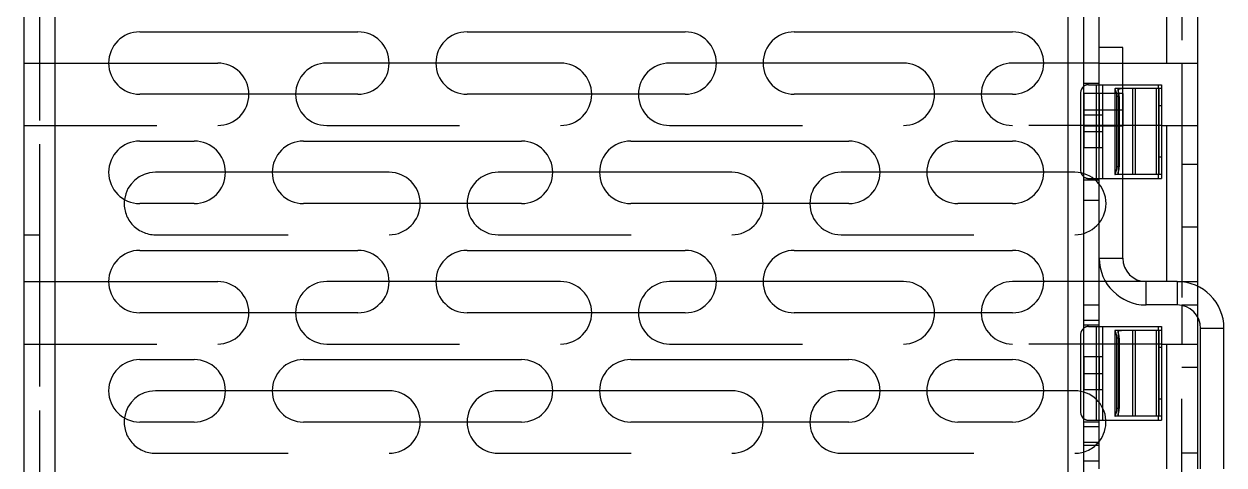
# Model space of a CAD drawing. Header units: millimetres. Extents: x 0 to 8948, y -1340 to 1100.
# Drawn here: x 4561 to 4638, y 608.9 to 637.1 of the extents above; entities that cross this region are included whole.
import ezdxf

# ---------------------------------------------------------------- set-up
doc = ezdxf.new("R2010")
doc.units = ezdxf.units.MM
doc.header["$LTSCALE"] = 85.25
doc.linetypes.add('HIDDEN', pattern=[0.2, 0.1, -0.1])
doc.layers.get('0').update_dxf_attribs({"linetype": 'CONTINUOUS'})
doc.layers.add('02___PRT_ALL_AXES', color=7, linetype='CONTINUOUS')
doc.layers.add('DEFAULT_2', color=8, linetype='HIDDEN')

msp = doc.modelspace()

# ---------------------------------------------------------------- linework, layer by layer
at = {"color": 3, "linetype": 'Continuous'}
for p, q in [((4628.959, 473.114), (4628.959, 728.614)), ((4562.959, 489.614), (4562.959, 698.614)), ((4627.959, 552.369), (4627.959, 698.614)), ((4560.959, 697.614), (4560.959, 490.614)), ((4568.388, 636.614), (4582.388, 636.614)), ((4589.388, 636.614), (4603.388, 636.614)), ((4610.388, 636.614), (4624.388, 636.614)), ((4631.459, 633.224), (4631.459, 635.614)), ((4635.259, 634.614), (4635.259, 630.614)), ((4630.959, 632.957), (4630.959, 627.491)), ((4633.959, 632.974), (4630.977, 632.974)), ((4632.249, 632.974), (4632.249, 627.474)), ((4633.77, 632.974), (4633.77, 627.474)), ((4633.959, 633.224), (4633.959, 627.224)), ((4582.388, 632.614), (4568.388, 632.614)), ((4603.388, 632.614), (4589.388, 632.614)), ((4624.388, 632.614), (4610.388, 632.614)), ((4568.388, 629.614), (4571.888, 629.614)), ((4578.888, 629.614), (4592.888, 629.614)), ((4599.888, 629.614), (4613.888, 629.614)), ((4620.888, 629.614), (4624.388, 629.614)), ((4633.959, 627.474), (4630.977, 627.474)), ((4631.459, 622.114), (4631.459, 627.224)), ((4571.888, 625.614), (4568.388, 625.614)), ((4592.888, 625.614), (4578.888, 625.614)), ((4613.888, 625.614), (4599.888, 625.614)), ((4624.388, 625.614), (4620.888, 625.614)), ((4568.388, 622.614), (4582.388, 622.614)), ((4589.388, 622.614), (4603.388, 622.614)), ((4610.388, 622.614), (4624.388, 622.614)), ((4634.959, 620.614), (4632.959, 620.614)), ((4582.388, 618.614), (4568.388, 618.614)), ((4603.388, 618.614), (4589.388, 618.614)), ((4624.388, 618.614), (4610.388, 618.614)), ((4635.259, 619.055), (4635.259, 616.614)), ((4633.959, 617.734), (4633.959, 611.734)), ((4637.959, 608.614), (4637.959, 617.614)), ((4630.959, 617.467), (4630.959, 612.001)), ((4633.959, 617.484), (4630.977, 617.484)), ((4632.249, 617.484), (4632.249, 611.984)), ((4633.77, 617.484), (4633.77, 611.984)), ((4568.388, 615.614), (4571.888, 615.614)), ((4578.888, 615.614), (4592.888, 615.614)), ((4599.888, 615.614), (4613.888, 615.614)), ((4620.888, 615.614), (4624.388, 615.614)), ((4571.888, 611.614), (4568.388, 611.614)), ((4592.888, 611.614), (4578.888, 611.614)), ((4613.888, 611.614), (4599.888, 611.614)), ((4624.388, 611.614), (4620.888, 611.614)), ((4633.959, 611.984), (4630.977, 611.984))]:
    msp.add_line(p, q, dxfattribs=at)
at = {"color": 7, "linetype": 'Continuous'}
for p, q in [((4629.959, 608.614), (4629.959, 702.614)), ((4636.259, 686.614), (4636.259, 620.284)), ((4634.259, 644.614), (4634.259, 634.614)), ((4631.459, 635.614), (4629.959, 635.614)), ((4566.397, 634.614), (4573.388, 634.614)), ((4584.38, 634.614), (4580.388, 634.614)), ((4595.388, 634.614), (4587.397, 634.614)), ((4605.38, 634.614), (4602.388, 634.614)), ((4617.388, 634.614), (4608.397, 634.614)), ((4626.38, 634.614), (4624.388, 634.614)), ((4629.959, 634.614), (4636.259, 634.614)), ((4629.959, 633.224), (4633.959, 633.224)), ((4630.159, 633.224), (4630.159, 627.224)), ((4633.759, 632.974), (4633.759, 633.224)), ((4628.759, 632.724), (4628.759, 627.724)), ((4633.959, 630.614), (4636.259, 630.614)), ((4634.259, 630.614), (4634.259, 620.614)), ((4573.88, 627.614), (4569.388, 627.614)), ((4584.388, 627.614), (4576.897, 627.614)), ((4594.88, 627.614), (4591.388, 627.614)), ((4606.388, 627.614), (4597.897, 627.614)), ((4615.88, 627.614), (4613.388, 627.614)), ((4626.38, 627.614), (4618.897, 627.614)), ((4629.959, 627.224), (4633.959, 627.224)), ((4633.759, 627.224), (4633.759, 627.474)), ((4629.959, 622.114), (4631.459, 622.114)), ((4566.397, 620.614), (4573.388, 620.614)), ((4584.38, 620.614), (4580.388, 620.614)), ((4595.388, 620.614), (4587.397, 620.614)), ((4605.38, 620.614), (4602.388, 620.614)), ((4617.388, 620.614), (4608.397, 620.614)), ((4626.38, 620.614), (4624.388, 620.614)), ((4630.423, 620.614), (4629.959, 620.614)), ((4632.959, 619.114), (4632.959, 620.614)), ((4634.959, 620.614), (4634.959, 619.114)), ((4635.369, 620.614), (4636.259, 620.614)), ((4634.959, 619.114), (4632.959, 619.114)), ((4636.259, 618.317), (4636.259, 608.614)), ((4629.959, 617.734), (4633.959, 617.734)), ((4630.159, 617.734), (4630.159, 611.734)), ((4633.759, 617.484), (4633.759, 617.734)), ((4636.459, 608.614), (4636.459, 617.614)), ((4637.959, 617.614), (4636.459, 617.614)), ((4628.759, 617.234), (4628.759, 612.234)), ((4633.959, 616.614), (4636.259, 616.614)), ((4634.259, 616.614), (4634.259, 608.614)), ((4573.88, 613.614), (4569.388, 613.614)), ((4584.388, 613.614), (4576.897, 613.614)), ((4594.88, 613.614), (4591.388, 613.614)), ((4606.388, 613.614), (4597.897, 613.614)), ((4615.88, 613.614), (4613.388, 613.614)), ((4626.38, 613.614), (4618.897, 613.614)), ((4629.959, 611.734), (4633.959, 611.734)), ((4633.759, 611.734), (4633.759, 611.984)), ((4629.959, 610.114), (4628.959, 610.114)), ((4629.959, 609.114), (4628.959, 609.114))]:
    msp.add_line(p, q, dxfattribs=at)
at = {"color": 3, "linetype": 'Continuous'}
for centre, radius, start, end in [((4568.388, 634.614), 2, 90, 270), ((4582.388, 634.614), 2, 270, 90), ((4589.388, 634.614), 2, 90, 270), ((4603.388, 634.614), 2, 270, 90), ((4610.388, 634.614), 2, 90, 270), ((4624.388, 634.614), 2, 270, 90), ((4568.388, 627.614), 2, 90, 270), ((4571.888, 627.614), 2, 270, 90), ((4578.888, 627.614), 2, 90, 270), ((4592.888, 627.614), 2, 270, 90), ((4599.888, 627.614), 2, 90, 270), ((4613.888, 627.614), 2, 270, 90), ((4620.888, 627.614), 2, 90, 270), ((4624.388, 627.614), 2, 270, 90), ((4568.388, 620.614), 2, 90, 270), ((4582.388, 620.614), 2, 270, 90), ((4589.388, 620.614), 2, 90, 270), ((4603.388, 620.614), 2, 270, 90), ((4610.388, 620.614), 2, 90, 270), ((4624.388, 620.614), 2, 270, 90), ((4632.959, 622.114), 1.5, 180, 270), ((4634.959, 617.614), 3, 0, 90), ((4568.388, 613.614), 2, 90, 270), ((4571.888, 613.614), 2, 270, 90), ((4578.888, 613.614), 2, 90, 270), ((4592.888, 613.614), 2, 270, 90), ((4599.888, 613.614), 2, 90, 270), ((4613.888, 613.614), 2, 270, 90), ((4620.888, 613.614), 2, 90, 270), ((4624.388, 613.614), 2, 270, 90)]:
    msp.add_arc(centre, radius, start, end, dxfattribs=at)
at = {"color": 7, "linetype": 'Continuous'}
for centre, radius, start, end in [((4573.388, 632.614), 2, 0, 90), ((4580.388, 632.614), 2, 90, 180), ((4595.388, 632.614), 2, 0, 90), ((4602.388, 632.614), 2, 90, 180), ((4617.388, 632.614), 2, 0, 90), ((4624.388, 632.614), 2, 90, 180), ((4629.259, 632.724), 0.5, 126.98741, 180), ((4569.388, 625.614), 2, 90, 172.45665), ((4584.388, 625.614), 2, 0, 90), ((4591.388, 625.614), 2, 90, 180), ((4606.388, 625.614), 2, 0, 90), ((4613.388, 625.614), 2, 90, 180), ((4629.259, 627.724), 0.5, 180, 233.01259), ((4632.959, 622.114), 3, 180, 270), ((4573.388, 618.614), 2, 0, 90), ((4580.388, 618.614), 2, 90, 180), ((4595.388, 618.614), 2, 0, 90), ((4602.388, 618.614), 2, 90, 180), ((4617.388, 618.614), 2, 0, 90), ((4624.388, 618.614), 2, 90, 180), ((4634.959, 617.614), 1.5, 0, 90), ((4629.259, 617.234), 0.5, 126.98741, 180), ((4569.388, 611.614), 2, 90, 172.45665), ((4584.388, 611.614), 2, 0, 90), ((4591.388, 611.614), 2, 90, 180), ((4606.388, 611.614), 2, 0, 90), ((4613.388, 611.614), 2, 90, 180), ((4629.259, 612.234), 0.5, 180, 233.01259), ((4628.388, 611.614), 2, 321.87082, 3.4483)]:
    msp.add_arc(centre, radius, start, end, dxfattribs=at)
at = {"color": 3, "linetype": 'Continuous'}
for points, knots in [([(4630.977, 632.974), (4630.972, 632.974), (4630.962, 632.973), (4630.959, 632.963), (4630.959, 632.959)], [0, 0, 0, 0, 0.522737, 1, 1, 1, 1]), ([(4630.959, 627.49), (4630.959, 627.485), (4630.962, 627.475), (4630.972, 627.474), (4630.977, 627.474)], [0, 0, 0, 0, 0.477267, 1, 1, 1, 1]), ([(4630.977, 617.484), (4630.972, 617.484), (4630.962, 617.483), (4630.959, 617.473), (4630.959, 617.469)], [0, 0, 0, 0, 0.522737, 1, 1, 1, 1]), ([(4630.959, 612), (4630.959, 611.995), (4630.962, 611.985), (4630.972, 611.984), (4630.977, 611.984)], [0, 0, 0, 0, 0.477267, 1, 1, 1, 1])]:
    msp.add_open_spline(points, degree=3, knots=knots, dxfattribs=at)
at = {"layer": '02___PRT_ALL_AXES', "color": 8, "linetype": 'HIDDEN'}
for p, q in [((4560.959, 690.614), (4560.959, 564.614)), ((4561.959, 690.614), (4561.959, 564.614)), ((4628.959, 632.664), (4628.959, 629.174)), ((4631.459, 632.664), (4628.959, 632.664)), ((4629.959, 632.664), (4629.959, 631.274)), ((4631.459, 632.664), (4631.459, 630.564)), ((4628.959, 631.614), (4631.459, 631.614)), ((4630.159, 631.274), (4628.959, 631.274)), ((4629.959, 631.274), (4629.959, 629.174)), ((4630.159, 631.274), (4630.159, 629.174)), ((4631.459, 630.564), (4628.959, 630.564)), ((4628.959, 630.224), (4630.159, 630.224)), ((4630.159, 629.174), (4628.959, 629.174)), ((4635.259, 628.114), (4635.259, 615.114)), ((4636.259, 628.114), (4635.259, 628.114)), ((4636.259, 628.114), (4636.259, 615.114)), ((4635.259, 624.114), (4636.259, 624.114)), ((4560.959, 623.614), (4561.959, 623.614)), ((4635.259, 619.114), (4636.259, 619.114)), ((4628.959, 615.784), (4628.959, 613.684)), ((4630.159, 615.784), (4628.959, 615.784)), ((4629.959, 615.784), (4629.959, 613.684)), ((4630.159, 615.784), (4630.159, 613.684)), ((4628.959, 614.734), (4630.159, 614.734)), ((4636.259, 615.114), (4635.259, 615.114)), ((4630.159, 613.684), (4628.959, 613.684))]:
    msp.add_line(p, q, dxfattribs=at)
at = {"layer": 'DEFAULT_2', "color": 8, "linetype": 'HIDDEN'}
for p, q in [((4561.959, 697.614), (4561.959, 490.614)), ((4635.259, 644.614), (4635.259, 634.614)), ((4560.959, 634.614), (4566.397, 634.614)), ((4587.397, 634.614), (4584.38, 634.614)), ((4608.397, 634.614), (4605.38, 634.614)), ((4629.959, 634.614), (4626.38, 634.614)), ((4628.959, 634.624), (4629.959, 634.624)), ((4628.959, 633.324), (4629.959, 633.324)), ((4629.259, 633.224), (4629.959, 633.224)), ((4629.759, 633.224), (4629.759, 627.224)), ((4631.459, 627.224), (4631.459, 633.224)), ((4632.081, 632.974), (4632.081, 627.474)), ((4633.602, 632.974), (4633.602, 627.474)), ((4633.759, 632.974), (4633.759, 627.474)), ((4631.069, 632.474), (4631.069, 627.974)), ((4631.238, 632.474), (4631.069, 632.474)), ((4631.159, 632.916), (4631.159, 627.533)), ((4631.238, 632.474), (4631.238, 627.974)), ((4633.959, 631.874), (4633.759, 631.874)), ((4560.959, 630.614), (4573.388, 630.614)), ((4580.388, 630.614), (4595.388, 630.614)), ((4602.388, 630.614), (4617.388, 630.614)), ((4633.959, 630.614), (4624.388, 630.614)), ((4635.259, 630.614), (4635.259, 619.055)), ((4633.959, 628.574), (4633.759, 628.574)), ((4576.897, 627.614), (4573.88, 627.614)), ((4597.897, 627.614), (4594.88, 627.614)), ((4618.897, 627.614), (4615.88, 627.614)), ((4628.388, 627.614), (4626.38, 627.614)), ((4631.238, 627.974), (4631.069, 627.974)), ((4628.959, 627.124), (4629.959, 627.124)), ((4629.259, 627.224), (4629.959, 627.224)), ((4628.959, 625.824), (4629.959, 625.824)), ((4569.388, 623.614), (4584.388, 623.614)), ((4591.388, 623.614), (4606.388, 623.614)), ((4613.388, 623.614), (4628.388, 623.614)), ((4560.959, 620.614), (4566.397, 620.614)), ((4587.397, 620.614), (4584.38, 620.614)), ((4608.397, 620.614), (4605.38, 620.614)), ((4629.959, 620.614), (4626.38, 620.614)), ((4632.959, 620.614), (4630.423, 620.614)), ((4634.959, 620.614), (4635.369, 620.614)), ((4636.259, 620.284), (4636.259, 618.317)), ((4628.959, 619.134), (4629.959, 619.134)), ((4628.959, 618.134), (4629.959, 618.134)), ((4628.959, 617.834), (4629.959, 617.834)), ((4629.259, 617.734), (4629.959, 617.734)), ((4629.759, 617.734), (4629.759, 611.734)), ((4631.069, 616.984), (4631.069, 612.484)), ((4631.238, 616.984), (4631.069, 616.984)), ((4631.159, 617.426), (4631.159, 612.043)), ((4631.238, 616.984), (4631.238, 612.484)), ((4632.081, 617.484), (4632.081, 611.984)), ((4633.602, 617.484), (4633.602, 611.984)), ((4633.759, 617.484), (4633.759, 611.984)), ((4560.959, 616.614), (4573.388, 616.614)), ((4580.388, 616.614), (4595.388, 616.614)), ((4602.388, 616.614), (4617.388, 616.614)), ((4633.959, 616.614), (4624.388, 616.614)), ((4633.959, 616.384), (4633.759, 616.384)), ((4635.259, 604.58), (4635.259, 616.614)), ((4576.897, 613.614), (4573.88, 613.614)), ((4597.897, 613.614), (4594.88, 613.614)), ((4618.897, 613.614), (4615.88, 613.614)), ((4628.388, 613.614), (4626.38, 613.614)), ((4633.959, 613.084), (4633.759, 613.084)), ((4631.238, 612.484), (4631.069, 612.484)), ((4628.959, 611.634), (4629.959, 611.634)), ((4629.259, 611.734), (4629.959, 611.734)), ((4628.959, 611.334), (4629.959, 611.334)), ((4628.959, 610.334), (4629.959, 610.334)), ((4569.388, 609.614), (4584.388, 609.614)), ((4591.388, 609.614), (4606.388, 609.614)), ((4613.388, 609.614), (4628.388, 609.614)), ((4636.259, 609.614), (4635.259, 609.614))]:
    msp.add_line(p, q, dxfattribs=at)
for centre, radius, start, end in [((4629.259, 632.724), 0.5, 90, 126.98741), ((4573.388, 632.614), 2, 270, 0), ((4580.388, 632.614), 2, 180, 270), ((4595.388, 632.614), 2, 270, 0), ((4602.388, 632.614), 2, 180, 270), ((4617.388, 632.614), 2, 270, 0), ((4624.388, 632.614), 2, 180, 270), ((4628.388, 625.614), 2, 270, 90), ((4629.259, 627.724), 0.5, 233.01259, 270), ((4569.388, 625.614), 2, 172.45665, 270), ((4584.388, 625.614), 2, 270, 0), ((4591.388, 625.614), 2, 180, 270), ((4606.388, 625.614), 2, 270, 0), ((4613.388, 625.614), 2, 180, 270), ((4573.388, 618.614), 2, 270, 0), ((4580.388, 618.614), 2, 180, 270), ((4595.388, 618.614), 2, 270, 0), ((4602.388, 618.614), 2, 180, 270), ((4617.388, 618.614), 2, 270, 0), ((4624.388, 618.614), 2, 180, 270), ((4629.259, 617.234), 0.5, 90, 126.98741), ((4628.388, 611.614), 2, 3.4483, 90), ((4569.388, 611.614), 2, 172.45665, 270), ((4584.388, 611.614), 2, 270, 0), ((4591.388, 611.614), 2, 180, 270), ((4606.388, 611.614), 2, 270, 0), ((4613.388, 611.614), 2, 180, 270), ((4629.259, 612.234), 0.5, 233.01259, 270), ((4628.388, 611.614), 2, 270, 321.87082)]:
    msp.add_arc(centre, radius, start, end, dxfattribs=at)
for points, knots in [([(4630.959, 632.959), (4630.959, 632.951), (4630.965, 632.93), (4630.978, 632.894), (4630.997, 632.845), (4631.018, 632.786), (4631.039, 632.716), (4631.062, 632.612), (4631.069, 632.53), (4631.069, 632.474)], [0, 0, 0, 0, 0.048777, 0.126631, 0.232204, 0.360894, 0.50706, 0.665315, 1, 1, 1, 1]), ([(4631.159, 632.917), (4631.159, 632.925), (4631.16, 632.939), (4631.173, 632.957), (4631.194, 632.966), (4631.234, 632.973), (4631.3, 632.974), (4631.357, 632.974), (4631.39, 632.974)], [0, 0, 0, 0, 0.085825, 0.158361, 0.239652, 0.343146, 0.626359, 1, 1, 1, 1]), ([(4631.238, 632.474), (4631.238, 632.52), (4631.231, 632.609), (4631.205, 632.732), (4631.179, 632.822), (4631.163, 632.881), (4631.159, 632.906), (4631.159, 632.917)], [0, 0, 0, 0, 0.304966, 0.591282, 0.833148, 0.927348, 1, 1, 1, 1]), ([(4631.069, 627.974), (4631.069, 627.918), (4631.062, 627.836), (4631.039, 627.732), (4631.018, 627.663), (4630.997, 627.603), (4630.978, 627.555), (4630.965, 627.518), (4630.959, 627.498), (4630.959, 627.49)], [0, 0, 0, 0, 0.334684, 0.492938, 0.639104, 0.767793, 0.873367, 0.951222, 1, 1, 1, 1]), ([(4631.159, 627.531), (4631.159, 627.542), (4631.163, 627.567), (4631.179, 627.627), (4631.205, 627.716), (4631.231, 627.839), (4631.238, 627.928), (4631.238, 627.974)], [0, 0, 0, 0, 0.072654, 0.166856, 0.40872, 0.695035, 1, 1, 1, 1]), ([(4631.39, 627.474), (4631.357, 627.474), (4631.3, 627.474), (4631.234, 627.475), (4631.194, 627.482), (4631.173, 627.492), (4631.16, 627.51), (4631.159, 627.524), (4631.159, 627.531)], [0, 0, 0, 0, 0.373642, 0.656853, 0.760346, 0.841637, 0.914173, 1, 1, 1, 1]), ([(4630.959, 617.469), (4630.959, 617.461), (4630.965, 617.44), (4630.978, 617.404), (4630.997, 617.355), (4631.018, 617.296), (4631.039, 617.226), (4631.062, 617.122), (4631.069, 617.04), (4631.069, 616.984)], [0, 0, 0, 0, 0.048777, 0.126631, 0.232204, 0.360894, 0.50706, 0.665315, 1, 1, 1, 1]), ([(4631.159, 617.427), (4631.159, 617.435), (4631.16, 617.449), (4631.173, 617.467), (4631.194, 617.476), (4631.234, 617.483), (4631.3, 617.484), (4631.357, 617.484), (4631.39, 617.484)], [0, 0, 0, 0, 0.085825, 0.158361, 0.239652, 0.343146, 0.626359, 1, 1, 1, 1]), ([(4631.238, 616.984), (4631.238, 617.03), (4631.231, 617.119), (4631.205, 617.242), (4631.179, 617.332), (4631.163, 617.391), (4631.159, 617.416), (4631.159, 617.427)], [0, 0, 0, 0, 0.304966, 0.591282, 0.833148, 0.927348, 1, 1, 1, 1]), ([(4631.069, 612.484), (4631.069, 612.428), (4631.062, 612.346), (4631.039, 612.242), (4631.018, 612.173), (4630.997, 612.113), (4630.978, 612.065), (4630.965, 612.028), (4630.959, 612.008), (4630.959, 612)], [0, 0, 0, 0, 0.334684, 0.492938, 0.639104, 0.767793, 0.873367, 0.951222, 1, 1, 1, 1]), ([(4631.159, 612.041), (4631.159, 612.052), (4631.163, 612.077), (4631.179, 612.137), (4631.205, 612.226), (4631.231, 612.349), (4631.238, 612.438), (4631.238, 612.484)], [0, 0, 0, 0, 0.072654, 0.166856, 0.40872, 0.695035, 1, 1, 1, 1]), ([(4631.39, 611.984), (4631.357, 611.984), (4631.3, 611.984), (4631.234, 611.985), (4631.194, 611.992), (4631.173, 612.002), (4631.16, 612.02), (4631.159, 612.034), (4631.159, 612.041)], [0, 0, 0, 0, 0.373642, 0.656853, 0.760346, 0.841637, 0.914173, 1, 1, 1, 1])]:
    msp.add_open_spline(points, degree=3, knots=knots, dxfattribs=at)

doc.saveas('drawing.dxf')
